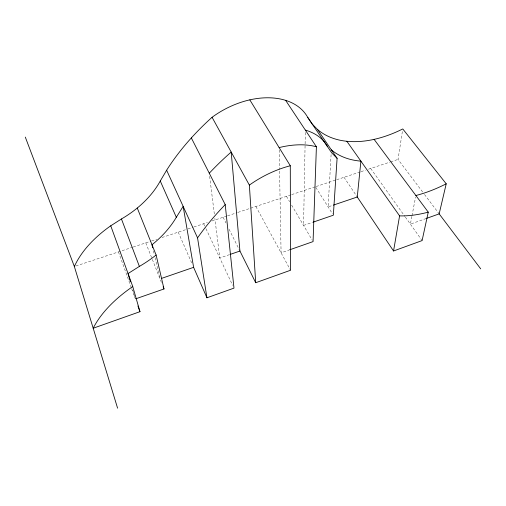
<?xml version="1.0" encoding="UTF-8"?>
<svg xmlns="http://www.w3.org/2000/svg" width="506" height="506" viewBox="0 0 506 506"><rect width="100%" height="100%" fill="white"/><g stroke="black" fill="none" stroke-linecap="round" stroke-linejoin="round"><path stroke-width="0.38" stroke-dasharray="2.53 1.9" d="M305.32 132.471L303.568 225.429L312.499 222.362M331.095 154.558L328.116 206.897L332.6 205.379M422.618 191.97L398.026 159.428L402.415 131.237M411.871 216.404L410.385 224.139L425.881 218.611M412.017 215.626L415.584 197.055M290.008 249.686L281.083 252.817L279.552 170.358M229.484 254.644L219.775 257.99L214.86 218.326M75.849 266.011L132.49 247.276M133.223 247.029L150.946 241.166M151.68 240.926L156.841 239.218M162.002 237.51L187.182 229.18M187.928 228.933L193.165 227.2M193.912 226.954L207.378 222.501M211.875 221.008L226.846 216.056M227.592 215.809L237.27 212.609M238.01 212.362L290.937 194.854M291.677 194.608L315.434 186.752M316.161 186.505L335.959 179.959M336.686 179.719L360.323 171.901M361.063 171.654L365.509 170.18M368.476 169.2L389.905 162.116M390.638 161.869L398.026 159.428M424.509 194.475L439.164 213.874M370.696 168.466L404.908 216.46M405.363 217.099L422.099 240.578M344.017 177.29L357.261 196.998M315.839 187.403L332.537 213.93M286.485 196.328L289.66 201.742M291.652 205.126L312.278 240.255M255.878 206.454L290.558 270.248M223.121 217.289L225.923 222.912M229.079 229.243L239.933 251.039M203.627 223.741L205.645 228.023M205.98 228.731L232.665 285.321M178.213 232.146L192.356 264.467M145.785 242.874L152.053 258.737M152.338 259.458L162.015 283.942M118.448 251.918L131.415 287.92M131.68 288.654L135.387 298.945L132.578 289.242M153.426 250.824L154.317 254.619M155.032 257.655L160.029 278.926M209.655 176.335L214.38 214.443M279.173 149.94L279.533 169.573"/><path stroke-width="0.76" d="M285.662 100.39L316.402 146.765L313.069 241.602L290.008 249.686M117.594 408.19L74.357 266.51A99.277 58.892 -22.4 0 1 110.751 225.796L121.453 218.965A100.669 71.46 -15 0 0 160.263 181.009L166.632 170.212A192.267 114.229 -32.2 0 1 212.071 117.278A70.929 47.697 -29.7 0 1 307.724 117.398L312.107 123.913L317.483 129.447L337.097 158.315L333.34 215.208L313.246 222.109M374.105 139.365L428.259 212.14L422.099 240.578L393.548 250.982L357.261 196.998L360.898 161.148A107.892 66.552 -40.9 0 1 331.36 149.871M393.548 250.982L399.588 215.872L346.844 141.269M480.7 268.85L439.164 213.874L446.222 183.811L402.77 128.948A104.951 67.374 -41.8 0 1 317.483 129.447M152.717 247.782L152.002 244.746A105.526 70.676 -16.7 0 0 176.328 217.27L183.153 206.359L193.615 267.339L206.935 297.787L233.987 288.123L225.221 204.614L191.338 137.929M137.265 208.029L156.12 255.005A106.899 70.378 -17.1 0 1 139.371 266.409L128.05 273.569L130.421 281.779M209.269 173.229A199.725 110.801 -31.9 0 1 231.191 152.053L239.933 251.039L255.713 282.721L290.558 270.248L290.292 165.759L249.812 99.872M426.621 218.352L439.164 213.874M132.749 286.548L139.972 311.683L93.193 328.23A105.627 55.875 -23.4 0 1 132.749 286.548L110.751 225.796M136.12 298.685L163.995 288.964L156.12 255.005M230.23 254.385L239.933 251.039M161.522 278.408L193.615 267.339M333.346 205.12L357.261 196.998M337.097 158.315L331.765 152.939L307.724 117.398M212.071 117.278L249.363 185.101L255.713 282.721M166.632 170.212L197.549 237.871L206.935 297.787M160.263 181.009L176.328 217.27M163.147 286.813L163.995 288.964M25.3 137.094L74.357 266.51M121.453 218.965L139.371 266.409M137.936 306.022L139.972 311.683M197.549 237.871A206.277 107.323 -31.7 0 1 225.221 204.614M249.363 185.101A76.861 45.426 -29.6 0 1 290.292 165.759M279.129 147.588A75.23 46.147 -29.6 0 1 316.402 146.765M305.365 130.112A73.686 46.761 -29.6 0 1 327.471 146.557M428.259 212.14A116.121 63.446 -39 0 1 399.588 215.872M446.222 183.811A113.534 64.547 -39.6 0 1 415.881 195.506"/></g></svg>
